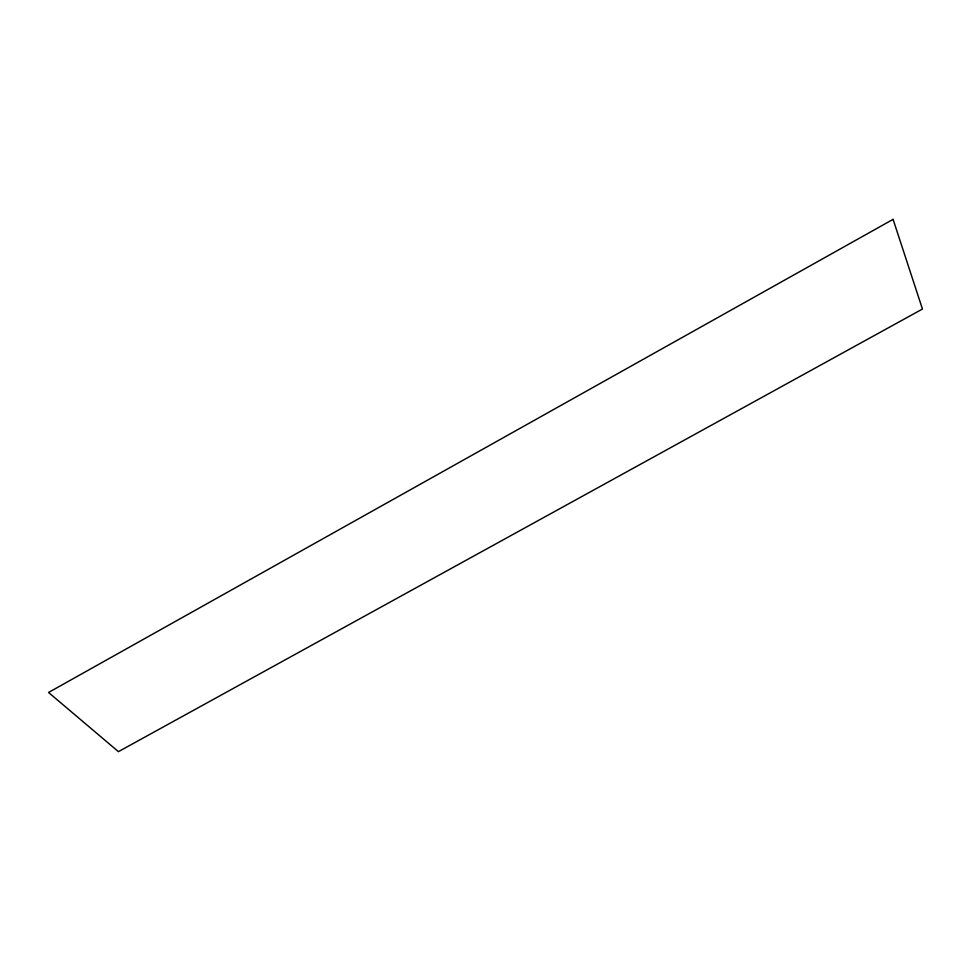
<?xml version="1.0" encoding="UTF-8"?>
<svg xmlns="http://www.w3.org/2000/svg" width="971" height="971" viewBox="0 0 971 971"><rect width="100%" height="100%" fill="white"/><g stroke="black" fill="none" stroke-linecap="round" stroke-linejoin="round"><path stroke-width="1.46" d="M893.089 219.349L48.55 692.469L118.426 751.651L922.45 309.045L893.089 219.349"/></g></svg>
